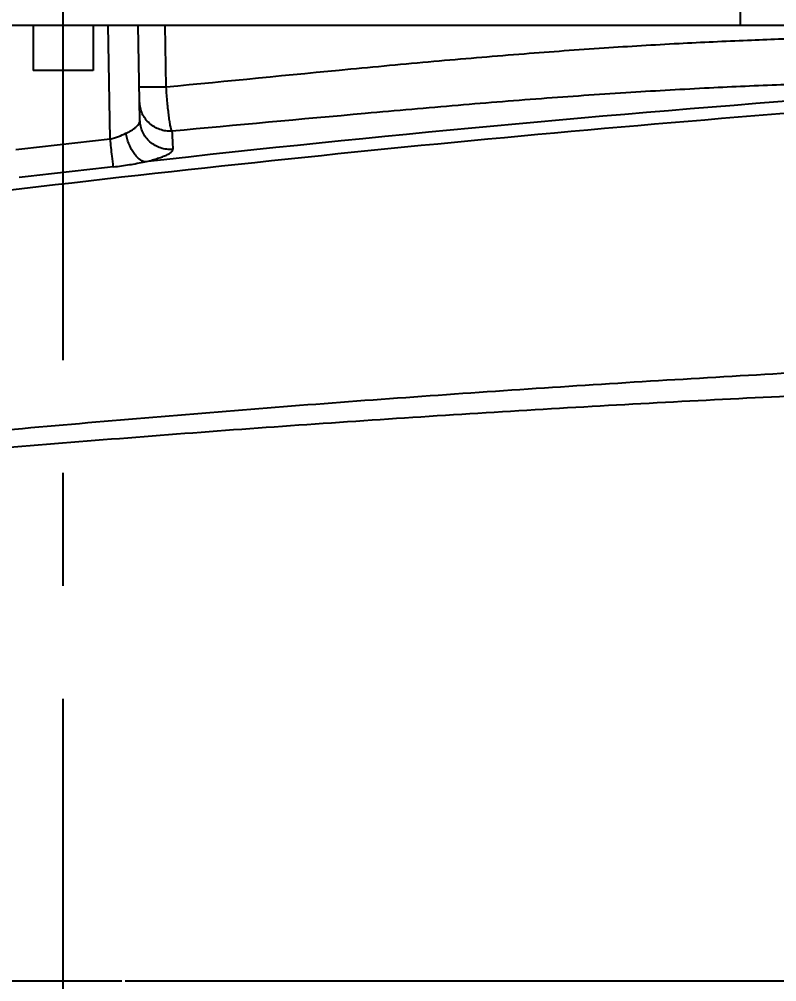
# Model space of a CAD drawing. Header units: millimetres. Extents: x 5828 to 6704, y 123 to 421.
# Drawn here: x 6409.309 to 6411.825, y 189.281 to 192.479 of the extents above; entities that cross this region are included whole.
import ezdxf

# ---------------------------------------------------------------- set-up
doc = ezdxf.new("R2010")
doc.units = ezdxf.units.MM
doc.linetypes.add('CENTER', pattern=[0.6, 0.375, -0.075, 0.075, -0.075])
for name, color, linetype in [('中心线', 7, 'Continuous'), ('外形图', 7, 'Continuous'), ('尺寸标注', 7, 'Continuous')]:
    doc.layers.add(name, color=color, linetype=linetype)
doc.styles.add('微软雅黑', font='msyh.ttc', dxfattribs={"height": 1.5})
doc.dimstyles.new('尺寸标注_1_20比例', dxfattribs={"dimtxt": 1.5, "dimasz": 1.25, "dimexe": 0.5, "dimexo": 0.4, "dimgap": 0.5, "dimtad": 1, "dimdec": 1, "dimlfac": 20, "dimdsep": 46, "dimtxsty": '微软雅黑', "dimcen": 0.09, "dimadec": 0, "dimazin": 0, "dimtp": 0.01, "dimtm": 0.01, "dimtfac": 1, "dimtdec": 1, "dimtofl": 0, "dimtmove": 0, "dimatfit": 3, "dimfxl": 1, "dimtolj": 1, "dimarcsym": 0})

# ---------------------------------------------------------------- blocks, each defined once
blk = doc.blocks.new('*D1102')
at = {"layer": 'Defpoints', "color": 0}
for p in [(6409.4545, 201.6953), (6409.4545, 196.4975), (6406.5795, 189.9086)]:
    blk.add_point(p, dxfattribs=at)
at = {"layer": '尺寸标注', "color": 0, "lineweight": -2}
for p, q in [((6406.5795, 190.3086), (6406.5795, 202.1953)), ((6409.4545, 196.8975), (6409.4545, 202.1953)), ((6405.3295, 201.6953), (6404.0795, 201.6953)), ((6410.7045, 201.6953), (6417.675, 201.6953))]:
    blk.add_line(p, q, dxfattribs=at)
at = {"layer": '尺寸标注', "color": 0}
for points in [[(6405.3295, 201.487), (6405.3295, 201.9037), (6406.5795, 201.6953)], [(6410.7045, 201.9037), (6410.7045, 201.487), (6409.4545, 201.6953)]]:
    blk.add_solid(points, dxfattribs=at)
at = {"layer": '尺寸标注', "color": 0, "insert": (6415.1519, 202.9561), "char_height": 1.5, "attachment_point": 5, "style": '微软雅黑'}
blk.add_mtext('\\A1;\\A1;{\\fAlibaba PuHuiTi 3.0 55 Regular|b0|i0|c134|p18;57.5}', dxfattribs=at)

msp = doc.modelspace()

# ---------------------------------------------------------------- linework, layer by layer
at = {"layer": '中心线', "linetype": 'CENTER', "ltscale": 5}
for p, q in [((6409.4545, 182.3461), (6409.4545, 196.4975)), ((6373.6606, 189.2836), (6422.2283, 189.2836)), ((6407.7738, 189.2836), (6411.8764, 189.2836))]:
    msp.add_line(p, q, dxfattribs=at)
at = {"layer": '外形图', "linetype": 'ByBlock'}
for p, q in [((6411.7045, 192.4586), (6411.7045, 192.5086)), ((6406.326, 192.4586), (6412.583, 192.4586)), ((6409.3545, 192.4586), (6409.3545, 192.3086)), ((6409.5545, 192.4586), (6409.5545, 192.3086)), ((6409.6107, 192.0806), (6409.6041, 192.4586)), ((6409.7096, 192.1428), (6409.7041, 192.4586)), ((6409.7967, 192.2532), (6409.7932, 192.4586)), ((6409.5545, 192.3086), (6409.3545, 192.3086))]:
    msp.add_line(p, q, dxfattribs=at)
for centre, radius, start, end in [((6416.4268, 132.5029), 59.8779, 94.195973, 96.425134), ((6416.2048, 132.9717), 59.4755, 96.365522, 96.668991), ((6433.9416, 193.3496), 24.1578, 182.94821, 183.09179), ((6416.3393, 131.8865), 60.4759, 96.378099, 96.676075)]:
    msp.add_arc(centre, radius, start, end, dxfattribs=at)
for points, knots in [([(6411.9325, 192.4157), (6411.8642, 192.4134), (6411.72, 192.4081), (6411.493, 192.3974), (6411.2455, 192.3826), (6410.9801, 192.3633), (6410.6996, 192.3396), (6410.3034, 192.3027), (6410.0012, 192.2724), (6409.7967, 192.2532)], [0, 0, 0, 0, 0.095647, 0.202071, 0.31819, 0.442819, 0.574683, 0.712435, 1, 1, 1, 1]), ([(6409.7967, 192.2532), (6409.793, 192.2532), (6409.7856, 192.2531), (6409.7744, 192.2529), (6409.7633, 192.2528), (6409.754, 192.2527), (6409.7466, 192.2527), (6409.741, 192.2526), (6409.7354, 192.2526), (6409.7308, 192.2526), (6409.7271, 192.2526), (6409.7243, 192.2527), (6409.7215, 192.2527), (6409.7187, 192.2527), (6409.7164, 192.2527), (6409.7146, 192.2528), (6409.7132, 192.2528), (6409.7118, 192.2529), (6409.7106, 192.2529), (6409.7097, 192.253), (6409.709, 192.253), (6409.7084, 192.253), (6409.708, 192.2531), (6409.7077, 192.2532), (6409.7076, 192.2532)], [0, 0, 0, 0, 0.125002, 0.250005, 0.375007, 0.50001, 0.562511, 0.625012, 0.687514, 0.750015, 0.781265, 0.812516, 0.843767, 0.875017, 0.906268, 0.921893, 0.937518, 0.953144, 0.968769, 0.976581, 0.984394, 0.992206, 0.996113, 1, 1, 1, 1]), ([(6409.8157, 192.1071), (6409.8153, 192.1078), (6409.8145, 192.1098), (6409.8133, 192.1134), (6409.8122, 192.1181), (6409.8109, 192.1238), (6409.8097, 192.1306), (6409.8079, 192.1415), (6409.8056, 192.1573), (6409.8031, 192.1784), (6409.8007, 192.2019), (6409.7986, 192.2272), (6409.7973, 192.2444), (6409.7967, 192.2532)], [0, 0, 0, 0, 0.017986, 0.043342, 0.076046, 0.115919, 0.162691, 0.216025, 0.340716, 0.486195, 0.647974, 0.821036, 1, 1, 1, 1]), ([(6412.0528, 192.2684), (6411.9814, 192.2661), (6411.8306, 192.2608), (6411.5931, 192.2501), (6411.334, 192.2353), (6411.0558, 192.2161), (6410.7617, 192.1925), (6410.3466, 192.1559), (6410.0299, 192.126), (6409.8157, 192.1071)], [0, 0, 0, 0, 0.095495, 0.201809, 0.31791, 0.442618, 0.574617, 0.712494, 1, 1, 1, 1]), ([(6404.9761, 191.2511), (6405.2675, 191.3061), (6405.8511, 191.412), (6406.7286, 191.5584), (6407.6081, 191.6926), (6408.7831, 191.8553), (6410.2558, 192.0287), (6411.4373, 192.1352), (6412.0286, 192.1803)], [0, 0, 0, 0, 0.125003, 0.250006, 0.375009, 0.500013, 0.750011, 1, 1, 1, 1]), ([(6409.8157, 192.1071), (6409.809, 192.1066), (6409.7954, 192.107), (6409.7755, 192.1116), (6409.757, 192.1201), (6409.7406, 192.1322), (6409.727, 192.1473), (6409.7167, 192.1647), (6409.7102, 192.1839), (6409.7086, 192.1973), (6409.7085, 192.204)], [0, 0, 0, 0, 0.125632, 0.251187, 0.376571, 0.501718, 0.626599, 0.75123, 0.875668, 1, 1, 1, 1]), ([(6409.6629, 192.0997), (6409.6664, 192.1013), (6409.6731, 192.1047), (6409.6823, 192.1101), (6409.6904, 192.1156), (6409.6971, 192.1212), (6409.7025, 192.1267), (6409.7065, 192.1322), (6409.709, 192.1375), (6409.7096, 192.1411), (6409.7096, 192.1428)], [0, 0, 0, 0, 0.175582, 0.337897, 0.485682, 0.618054, 0.73464, 0.835694, 0.923017, 1, 1, 1, 1]), ([(6409.8189, 192.0466), (6409.8121, 192.046), (6409.7983, 192.0461), (6409.7781, 192.0504), (6409.7592, 192.0587), (6409.7424, 192.0707), (6409.7285, 192.0857), (6409.718, 192.1033), (6409.7113, 192.1226), (6409.7097, 192.1361), (6409.7096, 192.1428)], [0, 0, 0, 0, 0.125956, 0.251807, 0.377405, 0.50264, 0.627466, 0.751901, 0.876034, 1, 1, 1, 1]), ([(6409.6107, 192.0806), (6409.6201, 192.0826), (6409.6379, 192.0881), (6409.6548, 192.0959), (6409.6629, 192.0997)], [0, 0, 0, 0, 0.517183, 1, 1, 1, 1]), ([(6409.6211, 191.9881), (6409.6197, 192), (6409.6163, 192.0308), (6409.6128, 192.0616), (6409.6107, 192.0806)], [0, 0, 0, 0, 0.38371, 1, 1, 1, 1]), ([(6409.7262, 192.0047), (6409.7189, 192.0061), (6409.7081, 192.0123), (6409.6962, 192.0242), (6409.6872, 192.036), (6409.6792, 192.05), (6409.6699, 192.071), (6409.6651, 192.088), (6409.6629, 192.0997)], [0, 0, 0, 0, 0.186177, 0.298504, 0.423182, 0.558505, 0.701921, 1, 1, 1, 1]), ([(6409.7262, 192.0047), (6409.7331, 192.0063), (6409.7461, 192.0095), (6409.7645, 192.0149), (6409.7805, 192.0203), (6409.794, 192.0257), (6409.8034, 192.0303), (6409.8094, 192.0341), (6409.8129, 192.0367), (6409.8156, 192.0392), (6409.8176, 192.0417), (6409.8187, 192.0442), (6409.819, 192.0458), (6409.8189, 192.0466)], [0, 0, 0, 0, 0.201664, 0.384771, 0.546667, 0.685285, 0.79913, 0.84658, 0.887746, 0.92288, 0.952535, 0.977691, 1, 1, 1, 1]), ([(6409.6211, 191.9881), (6409.639, 191.9901), (6409.6742, 191.995), (6409.709, 192.0015), (6409.7262, 192.0047)], [0, 0, 0, 0, 0.507496, 1, 1, 1, 1]), ([(6404.977, 190.5995), (6405.1203, 190.6211), (6405.4071, 190.6632), (6405.9811, 190.7438), (6406.6995, 190.8382), (6407.5627, 190.9416), (6408.4271, 191.0351), (6409.2924, 191.1185), (6410.1586, 191.1915), (6411.0254, 191.2541), (6411.6037, 191.2892), (6411.893, 191.3052)], [0, 0, 0, 0, 0.062513, 0.125026, 0.250049, 0.375069, 0.500082, 0.625086, 0.750076, 0.875048, 1, 1, 1, 1]), ([(6404.9776, 190.5735), (6405.1209, 190.5936), (6405.4076, 190.633), (6405.9814, 190.7084), (6406.6994, 190.7969), (6407.5621, 190.894), (6408.4258, 190.9815), (6409.2903, 191.0592), (6410.1557, 191.1266), (6411.0216, 191.1835), (6411.5993, 191.2144), (6411.8881, 191.2282)], [0, 0, 0, 0, 0.062512, 0.125023, 0.250046, 0.375067, 0.500082, 0.625088, 0.750079, 0.875051, 1, 1, 1, 1])]:
    msp.add_open_spline(points, degree=3, knots=knots, dxfattribs=at)

# ---------------------------------------------------------------- dimensions: what is measured, and where the dimension line sits
at = {"layer": '尺寸标注'}
dim = msp.add_linear_dim(base=(6409.4545, 201.6953), p1=(6406.5795, 189.9086), p2=(6409.4545, 196.4975), text='\\A1;{\\fAlibaba PuHuiTi 3.0 55 Regular|b0|i0|c134|p18;<>}', dimstyle='尺寸标注_1_20比例', dxfattribs=at)
dim.commit()
dim.dimension.update_dxf_attribs({"geometry": '*D1102', "text_midpoint": (6415.1519, 201.6953), "dimtype": 160})

doc.saveas('drawing.dxf')
